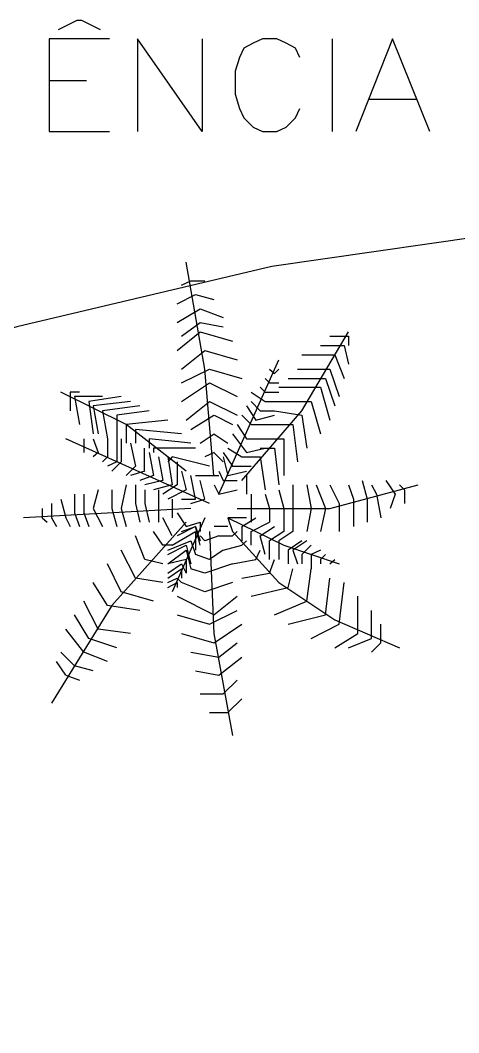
# Model space of a CAD drawing. Header units: millimetres. Extents: x -369 to -70, y -1414 to -1185.
# Drawn here: x -275.77 to -272.57, y -1323.32 to -1315.94 of the extents above; entities that cross this region are included whole.
import ezdxf

# ---------------------------------------------------------------- set-up
doc = ezdxf.new("R2010")
doc.units = ezdxf.units.MM
doc.header["$MEASUREMENT"] = 0
for name, color, linetype in [('2', 2, 'Continuous'), ('50', 50, 'Continuous'), ('64', 64, 'Continuous')]:
    doc.layers.add(name, color=color, linetype=linetype)

msp = doc.modelspace()

# ---------------------------------------------------------------- linework, layer by layer
at = {"layer": '2'}
msp.add_lwpolyline([(-266.2818, -1317.4632), (-268.1761, -1317.3273), (-270.1063, -1317.3273), (-272.0366, -1317.4632), (-273.9309, -1317.735), (-275.7892, -1318.1746), (-277.6515, -1318.7141), (-279.4459, -1319.3895), (-281.1723, -1320.2047), (-282.8628, -1321.1159), (-284.4853, -1322.1669), (-286.0079, -1323.3179)], dxfattribs=at)
at = {"layer": '50'}
for points in [[(-275.4855, -1316.0085), (-275.3496, -1315.9406), (-275.3176, -1315.9406), (-275.1817, -1316.0085)], [(-275.1138, -1316.0765), (-275.5534, -1316.0765), (-275.5534, -1316.7519), (-275.1138, -1316.7519)], [(-274.4384, -1316.0765), (-274.4384, -1316.7519), (-274.4384, -1316.7519), (-274.91, -1316.0765), (-274.91, -1316.0765), (-274.91, -1316.7519)], [(-273.7271, -1316.2124), (-273.759, -1316.1444), (-273.827, -1316.1085), (-273.8949, -1316.0765), (-273.9988, -1316.0765), (-274.0667, -1316.1085), (-274.1347, -1316.1444), (-274.1667, -1316.2124), (-274.1986, -1316.3123), (-274.1986, -1316.4801), (-274.1667, -1316.584), (-274.1347, -1316.652), (-274.0667, -1316.7199), (-273.9988, -1316.7519), (-273.8949, -1316.7519), (-273.827, -1316.7199), (-273.759, -1316.652), (-273.7271, -1316.584)], [(-273.4913, -1316.0765), (-273.4913, -1316.7519)], [(-272.7799, -1316.7519), (-273.0517, -1316.0765), (-273.0517, -1316.0765), (-273.3194, -1316.7519)], [(-275.5534, -1316.3802), (-275.2816, -1316.3802)], [(-273.2195, -1316.5161), (-272.8798, -1316.5161)]]:
    msp.add_lwpolyline(points, dxfattribs=at)
at = {"layer": '64'}
for points in [[(-274.3545, -1319.2576), (-274.4184, -1318.4823), (-274.5543, -1317.703)], [(-274.5903, -1317.8709), (-274.5223, -1317.8389), (-274.5223, -1317.8389), (-274.4184, -1317.8389)], [(-274.6222, -1318.0067), (-274.4864, -1317.9388), (-274.3545, -1317.9748)], [(-274.6222, -1318.1426), (-274.4544, -1318.0427)], [(-274.4544, -1318.0427), (-274.2865, -1318.1066)], [(-274.5903, -1318.2425), (-274.4544, -1318.1426)], [(-274.4544, -1318.1426), (-274.2865, -1318.1746)], [(-274.6222, -1318.3464), (-274.4544, -1318.2105)], [(-274.4544, -1318.2105), (-274.2186, -1318.2785)], [(-274.1507, -1319.2936), (-273.7111, -1318.786), (-273.3714, -1318.2105)], [(-273.5073, -1318.2425), (-273.3714, -1318.2425)], [(-273.3714, -1318.2425), (-273.3714, -1318.3105)], [(-273.5752, -1318.3105), (-273.4034, -1318.3105)], [(-273.4034, -1318.3105), (-273.3714, -1318.4463)], [(-274.5903, -1318.4823), (-274.4184, -1318.3464)], [(-274.4184, -1318.3464), (-274.1826, -1318.4144)], [(-273.7111, -1318.3784), (-273.4713, -1318.3784)], [(-273.4713, -1318.3784), (-273.4034, -1318.5502)], [(-274.3185, -1319.3935), (-273.8789, -1318.4144)], [(-274.5903, -1318.5822), (-274.3865, -1318.4823)], [(-274.3865, -1318.4823), (-274.1507, -1318.5502)], [(-273.9469, -1318.4823), (-273.9109, -1318.5143)], [(-273.9109, -1318.5143), (-273.8789, -1318.4823)], [(-273.743, -1318.4823), (-273.5073, -1318.4823)], [(-273.5073, -1318.4823), (-273.4393, -1318.6821)], [(-274.5903, -1318.7181), (-274.3865, -1318.5822)], [(-274.3865, -1318.5822), (-274.1826, -1318.6821)], [(-274.0148, -1318.6142), (-273.9788, -1318.6501)], [(-273.9788, -1318.5502), (-273.9469, -1318.5822)], [(-273.9469, -1318.5822), (-273.8789, -1318.5822)], [(-273.8789, -1318.6142), (-273.5752, -1318.6142)], [(-273.811, -1318.5502), (-273.5392, -1318.5502)], [(-273.5752, -1318.6142), (-273.5073, -1318.854)], [(-273.5392, -1318.5502), (-273.4713, -1318.7501)], [(-274.5543, -1319.2256), (-274.9939, -1318.8859), (-275.4695, -1318.6501)], [(-275.3336, -1318.6501), (-275.4015, -1318.6501), (-275.4015, -1318.6501), (-275.4015, -1318.786)], [(-275.3696, -1318.6821), (-275.3336, -1318.8859)], [(-275.1657, -1318.6821), (-275.3696, -1318.6821)], [(-275.0299, -1318.6821), (-275.2657, -1318.7181)], [(-274.0827, -1318.6501), (-273.9788, -1318.7181)], [(-273.9788, -1318.6501), (-273.8789, -1318.6501)], [(-275.2657, -1318.7181), (-275.2337, -1318.9539)], [(-274.9619, -1318.7181), (-275.2337, -1318.7501)], [(-275.2337, -1318.7501), (-275.1977, -1318.9539)], [(-274.894, -1318.7501), (-275.1657, -1318.786), (-275.1657, -1318.786), (-275.1298, -1318.9898)], [(-274.5543, -1318.854), (-274.3865, -1318.7181)], [(-274.3865, -1318.7181), (-274.1826, -1318.818)], [(-274.1147, -1318.7501), (-274.0468, -1318.854)], [(-274.0827, -1318.7181), (-274.0148, -1318.786)], [(-273.9788, -1318.7181), (-273.8789, -1318.7181)], [(-273.8789, -1318.7181), (-273.6431, -1318.7181)], [(-273.6431, -1318.7181), (-273.5752, -1318.9539)], [(-274.8261, -1318.786), (-275.0618, -1318.818), (-275.0618, -1318.818), (-275.0618, -1318.9898)], [(-274.5223, -1318.9219), (-274.3545, -1318.818)], [(-274.3505, -1318.818), (-274.2186, -1318.8859)], [(-274.1507, -1318.818), (-274.0827, -1318.8859)], [(-274.0468, -1318.854), (-273.9109, -1318.818)], [(-274.0148, -1318.786), (-273.9109, -1318.786)], [(-273.9109, -1318.786), (-273.7111, -1318.818)], [(-273.7111, -1318.818), (-273.6751, -1319.0578)], [(-274.6902, -1318.854), (-274.9939, -1318.8859)], [(-274.9939, -1318.8859), (-274.9939, -1319.0218)], [(-274.1826, -1318.8859), (-274.1147, -1318.9898)], [(-274.0827, -1318.8859), (-273.9469, -1318.8859)], [(-273.9469, -1318.8859), (-273.779, -1318.8859)], [(-273.779, -1318.8859), (-273.743, -1319.1577)], [(-274.926, -1318.9219), (-274.926, -1319.0218)], [(-274.5903, -1318.9539), (-274.926, -1318.9219)], [(-274.4544, -1319.0218), (-274.3505, -1318.9539)], [(-274.3545, -1318.9539), (-274.2506, -1319.0218)], [(-274.2186, -1318.9539), (-274.1147, -1319.0897)], [(-274.3865, -1319.4614), (-275.4335, -1318.9898)], [(-275.3016, -1318.9898), (-275.3016, -1319.0578), (-275.3016, -1319.0578), (-275.3016, -1319.0897)], [(-275.2337, -1318.9898), (-275.1977, -1319.0897), (-275.1977, -1319.0897), (-275.2337, -1319.1217)], [(-275.1298, -1318.9898), (-275.1298, -1319.1217)], [(-275.0618, -1318.9898), (-275.0618, -1319.1577)], [(-275.0299, -1318.9898), (-275.0299, -1319.1577)], [(-274.9619, -1319.0218), (-274.926, -1319.1897)], [(-274.862, -1319.0578), (-274.862, -1319.2256)], [(-274.8261, -1318.9898), (-274.8261, -1319.0578)], [(-274.5223, -1319.0218), (-274.8261, -1318.9898)], [(-274.7941, -1319.0578), (-274.7941, -1319.0897)], [(-274.4864, -1319.0578), (-274.7941, -1319.0578)], [(-274.2506, -1319.0578), (-274.1507, -1319.1217)], [(-274.1147, -1318.9898), (-273.9788, -1318.9898)], [(-274.1147, -1319.0897), (-273.9788, -1319.0578)], [(-274.0148, -1319.0578), (-273.9109, -1319.0578)], [(-273.9788, -1318.9898), (-273.843, -1318.9898)], [(-273.9109, -1319.0578), (-273.8789, -1319.3255)], [(-273.843, -1318.9898), (-273.843, -1319.2576)], [(-275.1298, -1319.1217), (-275.1657, -1319.1577)], [(-274.8261, -1319.0897), (-274.7941, -1319.2576)], [(-274.7581, -1319.1217), (-274.7261, -1319.2936)], [(-274.6582, -1319.1217), (-274.6902, -1319.1577)], [(-274.6902, -1319.1217), (-274.6582, -1319.3255)], [(-274.3865, -1319.1897), (-274.6582, -1319.1217)], [(-274.3505, -1319.0897), (-274.4184, -1319.1217)], [(-274.2865, -1319.1577), (-274.3545, -1319.0897)], [(-274.2865, -1319.0897), (-274.2186, -1319.1897)], [(-274.2865, -1319.1217), (-274.2506, -1319.2576)], [(-274.1507, -1319.1217), (-274.0468, -1319.1217)], [(-274.0468, -1319.1217), (-274.0148, -1319.1217)], [(-274.0148, -1319.1217), (-273.9788, -1319.3615)], [(-275.0618, -1319.1577), (-275.1298, -1319.1897)], [(-275.0299, -1319.1577), (-275.0978, -1319.2256)], [(-274.926, -1319.1897), (-274.9939, -1319.2576)], [(-274.6222, -1319.1577), (-274.6222, -1319.3255), (-274.7261, -1319.3935)], [(-274.2186, -1319.1897), (-274.0827, -1319.1897)], [(-274.858, -1319.2256), (-274.9619, -1319.2576)], [(-274.7941, -1319.2576), (-274.894, -1319.2936)], [(-274.5903, -1319.2256), (-274.5543, -1319.3615), (-274.5543, -1319.3615), (-274.6902, -1319.4294)], [(-274.4864, -1319.4294), (-274.5223, -1319.2576)], [(-274.4864, -1319.2576), (-274.3185, -1319.2576)], [(-274.3185, -1319.2256), (-274.2865, -1319.2936)], [(-274.2506, -1319.2576), (-274.1147, -1319.2256)], [(-274.1147, -1319.2576), (-274.1147, -1319.3935)], [(-274.9939, -1319.3255), (-275.0299, -1319.4974)], [(-274.926, -1319.3255), (-274.926, -1319.4614)], [(-274.7261, -1319.2936), (-274.858, -1319.3255)], [(-274.6582, -1319.3255), (-274.7941, -1319.3615)], [(-274.4184, -1319.4294), (-274.4544, -1319.2936)], [(-274.3505, -1319.3255), (-274.3185, -1319.3935), (-274.1826, -1319.3615)], [(-274.2865, -1319.2936), (-274.1826, -1319.2936)], [(-274.1826, -1319.4974), (-273.5073, -1319.4974), (-272.8638, -1319.3255)], [(-273.779, -1319.3255), (-273.779, -1319.5293)], [(-273.6751, -1319.3255), (-273.6431, -1319.4974), (-273.6431, -1319.4974), (-273.6751, -1319.6652)], [(-273.6072, -1319.3255), (-273.5392, -1319.4974), (-273.5392, -1319.4974), (-273.5752, -1319.6652)], [(-273.5073, -1319.3255), (-273.4393, -1319.4614), (-273.4393, -1319.4614), (-273.4393, -1319.6652)], [(-273.3714, -1319.3255), (-273.3354, -1319.4294)], [(-273.2715, -1319.2936), (-273.2355, -1319.4294), (-273.2355, -1319.5973)], [(-273.2035, -1319.3255), (-273.1676, -1319.3935)], [(-273.0996, -1319.2936), (-273.0317, -1319.3935), (-273.0677, -1319.4974)], [(-272.9997, -1319.3255), (-272.9638, -1319.3615), (-272.9638, -1319.3615), (-272.9638, -1319.4614)], [(-275.3696, -1319.3935), (-275.3696, -1319.5293)], [(-275.3016, -1319.3935), (-275.3016, -1319.5293)], [(-275.1977, -1319.3615), (-275.2337, -1319.4974)], [(-275.0978, -1319.3615), (-275.0978, -1319.4974)], [(-274.858, -1319.3615), (-274.858, -1319.4614), (-274.858, -1319.4614), (-274.8261, -1319.5973)], [(-274.7581, -1319.3615), (-274.7581, -1319.4614)], [(-274.0827, -1319.3935), (-274.0827, -1319.5293)], [(-273.9788, -1319.3935), (-273.9469, -1319.4974)], [(-273.8789, -1319.3615), (-273.843, -1319.4974)], [(-273.1676, -1319.3935), (-273.1356, -1319.5653)], [(-274.5223, -1319.4974), (-275.7412, -1319.5653)], [(-275.6053, -1319.4974), (-275.6053, -1319.5653), (-275.6053, -1319.5653), (-275.5694, -1319.5973)], [(-275.5374, -1319.4614), (-275.5374, -1319.5653), (-275.5014, -1319.6293)], [(-275.4695, -1319.4294), (-275.4335, -1319.5653)], [(-275.2337, -1319.4974), (-275.1657, -1319.6293)], [(-275.0978, -1319.4974), (-275.0618, -1319.6293)], [(-275.0299, -1319.4974), (-274.9939, -1319.6293)], [(-274.926, -1319.4614), (-274.894, -1319.5973)], [(-274.7581, -1319.4614), (-274.7581, -1319.5973)], [(-274.6582, -1319.4294), (-274.6582, -1319.4614)], [(-274.6582, -1319.4614), (-274.6582, -1319.5653)], [(-274.5903, -1319.4294), (-274.4864, -1319.4294)], [(-274.5223, -1319.4614), (-274.4184, -1319.4294)], [(-273.843, -1319.4974), (-273.843, -1319.6652), (-273.843, -1319.6652), (-273.9469, -1319.7332)], [(-273.9469, -1319.4974), (-273.9469, -1319.5973)], [(-273.3354, -1319.4294), (-273.3354, -1319.6293)], [(-275.4335, -1319.5653), (-275.4015, -1319.6293)], [(-275.3696, -1319.5293), (-275.3336, -1319.6293)], [(-275.3016, -1319.5293), (-275.2657, -1319.6293)], [(-274.6582, -1319.6972), (-274.7261, -1319.5653)], [(-274.4184, -1319.5653), (-274.6582, -1320.1048)], [(-274.6222, -1319.5293), (-274.5543, -1319.6293)], [(-274.2506, -1319.5653), (-274.2186, -1319.6652)], [(-274.1147, -1319.5653), (-274.2506, -1319.5653)], [(-274.2506, -1319.5653), (-273.843, -1319.7651), (-273.4393, -1319.901)], [(-274.1507, -1319.6293), (-274.0468, -1319.5653)], [(-274.0827, -1319.5293), (-274.0827, -1319.5973)], [(-273.779, -1319.5293), (-273.779, -1319.6652)], [(-274.5543, -1319.5973), (-275.0978, -1320.2047), (-275.5374, -1320.9161)], [(-274.5903, -1319.6652), (-274.4864, -1319.6293), (-274.4864, -1319.6293), (-274.6222, -1319.6972)], [(-274.5543, -1319.6293), (-274.4544, -1319.5973)], [(-274.4544, -1319.7651), (-274.4864, -1319.6293), (-274.4864, -1319.6293), (-274.4544, -1319.7332)], [(-274.4544, -1319.5973), (-274.4544, -1319.6652)], [(-274.2506, -1319.6293), (-274.2506, -1319.6293), (-274.2506, -1319.6293), (-274.3505, -1319.6293)], [(-274.1507, -1319.6293), (-274.1507, -1319.7332)], [(-274.0827, -1319.6652), (-273.9469, -1319.5973)], [(-274.0148, -1319.6972), (-273.9109, -1319.6293)], [(-274.858, -1319.869), (-274.926, -1319.6972)], [(-274.7261, -1319.7651), (-274.7941, -1319.6652)], [(-274.6582, -1319.7651), (-274.4864, -1319.6652)], [(-274.4864, -1319.6652), (-274.4864, -1319.8011)], [(-274.4184, -1319.7332), (-274.4544, -1319.6972)], [(-274.3185, -1319.6972), (-274.4184, -1319.7332)], [(-274.3865, -1319.6652), (-274.3545, -1320.4085), (-274.2186, -1321.1519)], [(-274.3185, -1319.6972), (-274.2186, -1319.6972)], [(-274.2186, -1319.6972), (-274.1826, -1319.6652)], [(-274.2186, -1319.6652), (-273.8789, -1320.0369), (-273.4713, -1320.3086), (-272.9997, -1320.5125)], [(-274.0827, -1319.7651), (-274.0827, -1319.6652)], [(-273.9788, -1319.8331), (-274.0148, -1319.6972)], [(-273.779, -1319.6652), (-273.8789, -1319.7332)], [(-274.6582, -1319.7651), (-274.7261, -1319.7651)], [(-274.6902, -1319.8011), (-274.5223, -1319.7332), (-274.5223, -1319.7332), (-274.4864, -1319.8331)], [(-274.6902, -1319.8331), (-274.5543, -1319.7651), (-274.5543, -1319.7651), (-274.5223, -1319.901)], [(-274.2865, -1319.8011), (-274.1507, -1319.7651)], [(-274.1507, -1319.7651), (-274.1147, -1319.7332)], [(-273.9469, -1319.869), (-273.9469, -1319.7332)], [(-273.8789, -1319.7332), (-273.8789, -1319.869)], [(-273.7111, -1319.7332), (-273.811, -1319.8011)], [(-273.6751, -1319.7332), (-273.779, -1319.8011)], [(-273.6431, -1319.7651), (-273.7111, -1319.8331), (-273.7111, -1319.8331), (-273.7111, -1319.901)], [(-274.926, -1320.0049), (-275.0299, -1319.8011)], [(-274.7261, -1319.901), (-274.858, -1319.869)], [(-274.5543, -1319.869), (-274.6902, -1319.901), (-274.6902, -1319.901), (-274.5543, -1319.8011)], [(-274.5543, -1319.8011), (-274.5223, -1319.937)], [(-274.5543, -1319.869), (-274.5543, -1319.9689)], [(-274.3865, -1319.869), (-274.4864, -1319.8331)], [(-274.2865, -1319.8011), (-274.3865, -1319.869)], [(-274.2186, -1319.901), (-274.0468, -1319.869), (-274.0468, -1319.869), (-274.0148, -1319.8011)], [(-273.9469, -1319.9689), (-273.9109, -1319.869)], [(-273.811, -1319.8011), (-273.811, -1319.901)], [(-273.779, -1319.8011), (-273.743, -1319.901)], [(-273.5752, -1319.8011), (-273.6431, -1319.8331), (-273.6431, -1319.937)], [(-273.5392, -1319.8331), (-273.5752, -1319.869)], [(-273.5752, -1319.869), (-273.5752, -1319.901)], [(-273.5073, -1319.901), (-273.5073, -1319.901), (-273.5073, -1319.901), (-273.4713, -1319.869)], [(-275.0299, -1320.1048), (-275.1298, -1319.901)], [(-274.6902, -1319.9689), (-274.5903, -1319.901)], [(-274.6902, -1320.0049), (-274.5903, -1319.937)], [(-274.5903, -1319.901), (-274.5543, -1319.9689)], [(-274.5903, -1319.937), (-274.5903, -1320.0049)], [(-274.4184, -1319.9689), (-274.5223, -1319.937)], [(-274.2186, -1319.901), (-274.4184, -1319.9689)], [(-273.811, -1320.0729), (-273.779, -1319.937)], [(-273.6751, -1320.1728), (-273.6431, -1319.937)], [(-274.7261, -1320.0369), (-274.926, -1320.0049)], [(-274.6902, -1320.0369), (-274.6222, -1320.0049)], [(-274.6222, -1320.0049), (-274.5903, -1320.0369)], [(-274.1507, -1320.0049), (-273.9469, -1319.9689)], [(-273.5392, -1320.2727), (-273.5073, -1320.0049)], [(-275.1298, -1320.2047), (-275.2337, -1320.0369)], [(-274.6902, -1320.0729), (-274.6222, -1320.0369)], [(-274.6222, -1320.0369), (-274.6222, -1320.0729)], [(-274.4184, -1320.1048), (-274.5903, -1320.0369)], [(-274.2186, -1320.0369), (-274.4184, -1320.1048)], [(-274.0827, -1320.1368), (-273.811, -1320.0729)], [(-273.4393, -1320.3406), (-273.4034, -1320.0369)], [(-274.7941, -1320.1728), (-275.0299, -1320.1048)], [(-274.6222, -1320.1368), (-274.3505, -1320.2727)], [(-274.3545, -1320.2727), (-274.1826, -1320.1368)], [(-273.3034, -1320.4085), (-273.3034, -1320.1368)], [(-275.1977, -1320.3766), (-275.3016, -1320.1728)], [(-274.894, -1320.2407), (-275.1298, -1320.2047)], [(-273.9109, -1320.2727), (-273.6751, -1320.1728)], [(-275.2657, -1320.4445), (-275.3696, -1320.2727)], [(-274.6222, -1320.2727), (-274.3865, -1320.3406)], [(-274.3865, -1320.3406), (-274.1826, -1320.2407)], [(-273.811, -1320.3406), (-273.5392, -1320.2727)], [(-273.2035, -1320.4445), (-273.2035, -1320.2407)], [(-275.3016, -1320.5444), (-275.4335, -1320.3766)], [(-274.9619, -1320.4085), (-275.1977, -1320.3766)], [(-274.3505, -1320.4765), (-274.1507, -1320.3406)], [(-273.6431, -1320.4445), (-273.4393, -1320.3406)], [(-273.1356, -1320.4765), (-273.1356, -1320.3406)], [(-275.0618, -1320.5125), (-275.2657, -1320.4445)], [(-274.5903, -1320.4085), (-274.3545, -1320.4765)], [(-273.4713, -1320.5125), (-273.3034, -1320.4085)], [(-273.3714, -1320.5125), (-273.2035, -1320.4445)], [(-274.3185, -1320.5804), (-274.1826, -1320.4765)], [(-273.2035, -1320.5444), (-273.1356, -1320.4765)], [(-275.3696, -1320.6443), (-275.4695, -1320.5444)], [(-275.1298, -1320.6124), (-275.3016, -1320.5444)], [(-274.5223, -1320.5444), (-274.3185, -1320.5804)], [(-274.3185, -1320.7123), (-274.1507, -1320.5804)], [(-275.4335, -1320.7123), (-275.5014, -1320.6124)], [(-275.2337, -1320.6803), (-275.3696, -1320.6443)], [(-274.4864, -1320.6803), (-274.3185, -1320.7123)], [(-275.4335, -1320.7123), (-275.3336, -1320.7482)], [(-274.2865, -1320.8481), (-274.1826, -1320.7482)], [(-274.4544, -1320.8481), (-274.2865, -1320.8481)], [(-274.2506, -1320.984), (-274.1507, -1320.8841)], [(-274.3865, -1320.984), (-274.2506, -1320.984)]]:
    msp.add_lwpolyline(points, dxfattribs=at)

doc.saveas('drawing.dxf')
